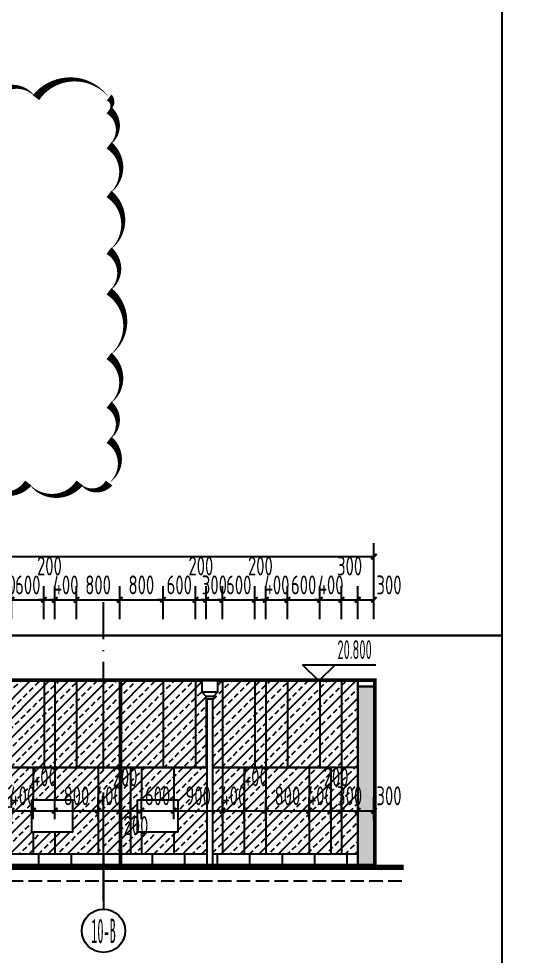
# Model space of a CAD drawing. Extents: x -863035 to 270371, y -8918 to 240488.
# Drawn here: x -238949 to -229550, y 137954 to 155304 of the extents above; entities that cross this region are included whole.
import ezdxf
from ezdxf.enums import TextEntityAlignment as Align

# ---------------------------------------------------------------- set-up
doc = ezdxf.new("R2010")
doc.units = 0
doc.header["$LTSCALE"] = 1000
doc.header["$MEASUREMENT"] = 0
for name, pattern in [('109-34 轴网$0$L1$0$$AUDIT_BAD_LTYPE1', [0]), ('DASH', [0.35, 0.25, -0.1]), ('DOTE', [2.42, 2, -0.2, 0.02, -0.2])]:
    doc.linetypes.add(name, pattern=pattern)
for name, color, linetype in [('01-标注_尺寸', 124, 'Continuous'), ('01-标注_标高', 200, 'Continuous'), ('01-标注_轴线坐标', 132, 'Continuous'), ('02-TEXT_标注', 130, 'Continuous'), ('02-TEXT_轴号', 7, 'Continuous'), ('05-填充_156', 156, 'Continuous'), ('05-填充_18', 18, 'Continuous'), ('A-C_窗', 140, 'Continuous'), ('A_AXIS-轴线', 36, 'Continuous'), ('AXIS_TEXT', 7, 'Continuous'), ('E-墙面分格', 146, 'Continuous'), ('E-立面轮廓', 241, 'Continuous')]:
    doc.layers.add(name, color=color, linetype=linetype)
doc.layers.add('04-不打印_辅助线', color=165, linetype='Continuous', plot=False)
doc.layers.add('DIM_MODI', color=6, linetype='Continuous', plot=False)
doc.styles.add('_TCH_AXIS', font='STXIHEI.TTF')
doc.styles.add('_TCH_DIM', font='ROS1', dxfattribs={"width": 0.75, "bigfont": 'JD'})
doc.styles.add('_TCH_DIM_T3', font='ROS1', dxfattribs={"width": 0.75, "bigfont": 'JD'})
doc.styles.add('COMPLEX', font='COMPLEX')
doc.dimstyles.new('_TCH_ARCH&&100', dxfattribs={"dimtxt": 350, "dimasz": 100, "dimexe": 250, "dimexo": 300, "dimgap": 100, "dimtad": 1, "dimdec": 0, "dimzin": 0, "dimdsep": 46, "dimtxsty": '_TCH_DIM_T3', "dimblk": 'ARCHTICK', "dimcen": 0.09, "dimclrt": 7, "dimazin": 2, "dimtfac": 1, "dimtdec": 0, "dimtix": 1, "dimtmove": 2, "dimatfit": 3, "dimfxl": 0, "dimtolj": 1, "dimtzin": 0, "dimarcsym": 0})

# ---------------------------------------------------------------- blocks, each defined once
blk = doc.blocks.new('_ArchTick')
at = {"color": 0, "linetype": 'ByBlock', "const_width": 0.4}
blk.add_lwpolyline([(-0.5, -0.5), (0.5, 0.5)], dxfattribs=at)
blk = doc.blocks.new('*D376')
at = {"layer": '01-标注_尺寸', "color": 0, "lineweight": -2, "transparency": 16777216}
for p, q in [((-239083, 140493), (-239083, 140898)), ((-238683, 140493), (-238683, 140898)), ((-239083, 140648), (-239183, 140648)), ((-239083, 140648), (-238683, 140648)), ((-238683, 140648), (-238583, 140648))]:
    blk.add_line(p, q, dxfattribs=at)
at = {"layer": 'Defpoints', "color": 0, "transparency": 16777216}
for p in [(-238683, 140648), (-239083, 140193), (-238683, 140193)]:
    blk.add_point(p, dxfattribs=at)
at = {"layer": '01-标注_尺寸', "color": 0, "lineweight": -2, "transparency": 16777216, "xscale": 100, "yscale": 100, "zscale": 100}
blk.add_blockref('_ArchTick', (-239083, 140648), dxfattribs=at)
at = {"layer": '01-标注_尺寸', "color": 0, "lineweight": -2, "transparency": 16777216, "xscale": 100, "yscale": 100, "zscale": 100, "rotation": 180}
blk.add_blockref('_ArchTick', (-238683, 140648), dxfattribs=at)
at = {"layer": '01-标注_尺寸', "color": 7, "transparency": 16777216, "insert": (-238883, 140923), "char_height": 350, "attachment_point": 5, "style": '_TCH_DIM_T3'}
blk.add_mtext('\\A1;400', dxfattribs=at)
blk = doc.blocks.new('*D377')
at = {"layer": '01-标注_尺寸', "color": 0, "lineweight": -2, "transparency": 16777216}
for p, q in [((-238683, 140493), (-238683, 140898)), ((-238283, 140493), (-238283, 140898)), ((-238683, 140648), (-238283, 140648))]:
    blk.add_line(p, q, dxfattribs=at)
at = {"layer": 'Defpoints', "color": 0, "transparency": 16777216}
for p in [(-238283, 140648), (-238683, 140193), (-238283, 140193)]:
    blk.add_point(p, dxfattribs=at)
at = {"layer": '01-标注_尺寸', "color": 0, "lineweight": -2, "transparency": 16777216, "xscale": 100, "yscale": 100, "zscale": 100, "rotation": 180}
blk.add_blockref('_ArchTick', (-238683, 140648), dxfattribs=at)
at = {"layer": '01-标注_尺寸', "color": 0, "lineweight": -2, "transparency": 16777216, "xscale": 100, "yscale": 100, "zscale": 100}
blk.add_blockref('_ArchTick', (-238283, 140648), dxfattribs=at)
at = {"layer": '01-标注_尺寸', "color": 7, "transparency": 16777216, "insert": (-238483, 141273), "char_height": 350, "attachment_point": 5, "style": '_TCH_DIM_T3'}
blk.add_mtext('\\A1;400', dxfattribs=at)
blk = doc.blocks.new('*D378')
at = {"layer": '01-标注_尺寸', "color": 0, "lineweight": -2, "transparency": 16777216}
for p, q in [((-238283, 140493), (-238283, 140898)), ((-237483, 140493), (-237483, 140898)), ((-238283, 140648), (-237483, 140648))]:
    blk.add_line(p, q, dxfattribs=at)
at = {"layer": 'Defpoints', "color": 0, "transparency": 16777216}
for p in [(-237483, 140648), (-238283, 140193), (-237483, 140193)]:
    blk.add_point(p, dxfattribs=at)
at = {"layer": '01-标注_尺寸', "color": 0, "lineweight": -2, "transparency": 16777216, "xscale": 100, "yscale": 100, "zscale": 100, "rotation": 180}
blk.add_blockref('_ArchTick', (-238283, 140648), dxfattribs=at)
at = {"layer": '01-标注_尺寸', "color": 0, "lineweight": -2, "transparency": 16777216, "xscale": 100, "yscale": 100, "zscale": 100}
blk.add_blockref('_ArchTick', (-237483, 140648), dxfattribs=at)
at = {"layer": '01-标注_尺寸', "color": 7, "transparency": 16777216, "insert": (-237883, 140923), "char_height": 350, "attachment_point": 5, "style": '_TCH_DIM_T3'}
blk.add_mtext('\\A1;800', dxfattribs=at)
blk = doc.blocks.new('*D379')
at = {"layer": '01-标注_尺寸', "color": 0, "lineweight": -2, "transparency": 16777216}
for p, q in [((-237483, 140493), (-237483, 140898)), ((-237083, 140493), (-237083, 140898)), ((-237483, 140648), (-237583, 140648)), ((-237483, 140648), (-237083, 140648)), ((-237083, 140648), (-236983, 140648))]:
    blk.add_line(p, q, dxfattribs=at)
at = {"layer": 'Defpoints', "color": 0, "transparency": 16777216}
for p in [(-237083, 140648), (-237483, 140193), (-237083, 140193)]:
    blk.add_point(p, dxfattribs=at)
at = {"layer": '01-标注_尺寸', "color": 0, "lineweight": -2, "transparency": 16777216, "xscale": 100, "yscale": 100, "zscale": 100}
blk.add_blockref('_ArchTick', (-237483, 140648), dxfattribs=at)
at = {"layer": '01-标注_尺寸', "color": 0, "lineweight": -2, "transparency": 16777216, "xscale": 100, "yscale": 100, "zscale": 100, "rotation": 180}
blk.add_blockref('_ArchTick', (-237083, 140648), dxfattribs=at)
at = {"layer": '01-标注_尺寸', "color": 7, "transparency": 16777216, "insert": (-237283, 140923), "char_height": 350, "attachment_point": 5, "style": '_TCH_DIM_T3'}
blk.add_mtext('\\A1;400', dxfattribs=at)
blk = doc.blocks.new('*D380')
at = {"layer": '01-标注_尺寸', "color": 0, "lineweight": -2, "transparency": 16777216}
for p, q in [((-237083, 140493), (-237083, 140898)), ((-236883, 140493), (-236883, 140898)), ((-237083, 140648), (-237183, 140648)), ((-237083, 140648), (-236883, 140648)), ((-236883, 140648), (-236783, 140648))]:
    blk.add_line(p, q, dxfattribs=at)
at = {"layer": 'Defpoints', "color": 0, "transparency": 16777216}
for p in [(-236883, 140648), (-237083, 140193), (-236883, 140193)]:
    blk.add_point(p, dxfattribs=at)
at = {"layer": '01-标注_尺寸', "color": 0, "lineweight": -2, "transparency": 16777216, "xscale": 100, "yscale": 100, "zscale": 100}
blk.add_blockref('_ArchTick', (-237083, 140648), dxfattribs=at)
at = {"layer": '01-标注_尺寸', "color": 0, "lineweight": -2, "transparency": 16777216, "xscale": 100, "yscale": 100, "zscale": 100, "rotation": 180}
blk.add_blockref('_ArchTick', (-236883, 140648), dxfattribs=at)
at = {"layer": '01-标注_尺寸', "color": 7, "transparency": 16777216, "insert": (-236983, 141273), "char_height": 350, "attachment_point": 5, "style": '_TCH_DIM_T3'}
blk.add_mtext('\\A1;200', dxfattribs=at)
blk = doc.blocks.new('*D381')
at = {"layer": '01-标注_尺寸', "color": 0, "lineweight": -2, "transparency": 16777216}
for p, q in [((-236883, 140493), (-236883, 140898)), ((-236683, 140493), (-236683, 140898)), ((-236883, 140648), (-236983, 140648)), ((-236883, 140648), (-236683, 140648)), ((-236683, 140648), (-236583, 140648))]:
    blk.add_line(p, q, dxfattribs=at)
at = {"layer": 'Defpoints', "color": 0, "transparency": 16777216}
for p in [(-236683, 140648), (-236883, 140193), (-236683, 140193)]:
    blk.add_point(p, dxfattribs=at)
at = {"layer": '01-标注_尺寸', "color": 0, "lineweight": -2, "transparency": 16777216, "xscale": 100, "yscale": 100, "zscale": 100}
blk.add_blockref('_ArchTick', (-236883, 140648), dxfattribs=at)
at = {"layer": '01-标注_尺寸', "color": 0, "lineweight": -2, "transparency": 16777216, "xscale": 100, "yscale": 100, "zscale": 100, "rotation": 180}
blk.add_blockref('_ArchTick', (-236683, 140648), dxfattribs=at)
at = {"layer": '01-标注_尺寸', "color": 7, "transparency": 16777216, "insert": (-236783, 140373), "char_height": 350, "attachment_point": 5, "style": '_TCH_DIM_T3'}
blk.add_mtext('\\A1;200', dxfattribs=at)
blk = doc.blocks.new('*D382')
at = {"layer": '01-标注_尺寸', "color": 0, "lineweight": -2, "transparency": 16777216}
for p, q in [((-236683, 140493), (-236683, 140898)), ((-236083, 140493), (-236083, 140898)), ((-236683, 140648), (-236783, 140648)), ((-236683, 140648), (-236083, 140648)), ((-236083, 140648), (-235983, 140648))]:
    blk.add_line(p, q, dxfattribs=at)
at = {"layer": 'Defpoints', "color": 0, "transparency": 16777216}
for p in [(-236083, 140648), (-236683, 140193), (-236083, 140193)]:
    blk.add_point(p, dxfattribs=at)
at = {"layer": '01-标注_尺寸', "color": 0, "lineweight": -2, "transparency": 16777216, "xscale": 100, "yscale": 100, "zscale": 100}
blk.add_blockref('_ArchTick', (-236683, 140648), dxfattribs=at)
at = {"layer": '01-标注_尺寸', "color": 0, "lineweight": -2, "transparency": 16777216, "xscale": 100, "yscale": 100, "zscale": 100, "rotation": 180}
blk.add_blockref('_ArchTick', (-236083, 140648), dxfattribs=at)
at = {"layer": '01-标注_尺寸', "color": 7, "transparency": 16777216, "insert": (-236383, 140923), "char_height": 350, "attachment_point": 5, "style": '_TCH_DIM_T3'}
blk.add_mtext('\\A1;600', dxfattribs=at)
blk = doc.blocks.new('*D383')
at = {"layer": '01-标注_尺寸', "color": 0, "lineweight": -2, "transparency": 16777216}
for p, q in [((-236083, 140493), (-236083, 140898)), ((-235183, 140493), (-235183, 140898)), ((-236083, 140648), (-235183, 140648))]:
    blk.add_line(p, q, dxfattribs=at)
at = {"layer": 'Defpoints', "color": 0, "transparency": 16777216}
for p in [(-235183, 140648), (-236083, 140193), (-235183, 140193)]:
    blk.add_point(p, dxfattribs=at)
at = {"layer": '01-标注_尺寸', "color": 0, "lineweight": -2, "transparency": 16777216, "xscale": 100, "yscale": 100, "zscale": 100, "rotation": 180}
blk.add_blockref('_ArchTick', (-236083, 140648), dxfattribs=at)
at = {"layer": '01-标注_尺寸', "color": 0, "lineweight": -2, "transparency": 16777216, "xscale": 100, "yscale": 100, "zscale": 100}
blk.add_blockref('_ArchTick', (-235183, 140648), dxfattribs=at)
at = {"layer": '01-标注_尺寸', "color": 7, "transparency": 16777216, "insert": (-235633, 140923), "char_height": 350, "attachment_point": 5, "style": '_TCH_DIM_T3'}
blk.add_mtext('\\A1;900', dxfattribs=at)
blk = doc.blocks.new('*D384')
at = {"layer": '01-标注_尺寸', "color": 0, "lineweight": -2, "transparency": 16777216}
for p, q in [((-235183, 140493), (-235183, 140898)), ((-234783, 140493), (-234783, 140898)), ((-235183, 140648), (-235283, 140648)), ((-235183, 140648), (-234783, 140648)), ((-234783, 140648), (-234683, 140648))]:
    blk.add_line(p, q, dxfattribs=at)
at = {"layer": 'Defpoints', "color": 0, "transparency": 16777216}
for p in [(-234783, 140648), (-235183, 140193), (-234783, 140193)]:
    blk.add_point(p, dxfattribs=at)
at = {"layer": '01-标注_尺寸', "color": 0, "lineweight": -2, "transparency": 16777216, "xscale": 100, "yscale": 100, "zscale": 100}
blk.add_blockref('_ArchTick', (-235183, 140648), dxfattribs=at)
at = {"layer": '01-标注_尺寸', "color": 0, "lineweight": -2, "transparency": 16777216, "xscale": 100, "yscale": 100, "zscale": 100, "rotation": 180}
blk.add_blockref('_ArchTick', (-234783, 140648), dxfattribs=at)
at = {"layer": '01-标注_尺寸', "color": 7, "transparency": 16777216, "insert": (-234983, 140923), "char_height": 350, "attachment_point": 5, "style": '_TCH_DIM_T3'}
blk.add_mtext('\\A1;400', dxfattribs=at)
blk = doc.blocks.new('*D385')
at = {"layer": '01-标注_尺寸', "color": 0, "lineweight": -2, "transparency": 16777216}
for p, q in [((-234783, 140493), (-234783, 140898)), ((-234383, 140493), (-234383, 140898)), ((-234783, 140648), (-234383, 140648))]:
    blk.add_line(p, q, dxfattribs=at)
at = {"layer": 'Defpoints', "color": 0, "transparency": 16777216}
for p in [(-234383, 140648), (-234783, 140193), (-234383, 140193)]:
    blk.add_point(p, dxfattribs=at)
at = {"layer": '01-标注_尺寸', "color": 0, "lineweight": -2, "transparency": 16777216, "xscale": 100, "yscale": 100, "zscale": 100, "rotation": 180}
blk.add_blockref('_ArchTick', (-234783, 140648), dxfattribs=at)
at = {"layer": '01-标注_尺寸', "color": 0, "lineweight": -2, "transparency": 16777216, "xscale": 100, "yscale": 100, "zscale": 100}
blk.add_blockref('_ArchTick', (-234383, 140648), dxfattribs=at)
at = {"layer": '01-标注_尺寸', "color": 7, "transparency": 16777216, "insert": (-234583, 141273), "char_height": 350, "attachment_point": 5, "style": '_TCH_DIM_T3'}
blk.add_mtext('\\A1;400', dxfattribs=at)
blk = doc.blocks.new('*D386')
at = {"layer": '01-标注_尺寸', "color": 0, "lineweight": -2, "transparency": 16777216}
for p, q in [((-234383, 140493), (-234383, 140898)), ((-233583, 140493), (-233583, 140898)), ((-234383, 140648), (-233583, 140648))]:
    blk.add_line(p, q, dxfattribs=at)
at = {"layer": 'Defpoints', "color": 0, "transparency": 16777216}
for p in [(-233583, 140648), (-234383, 140193), (-233583, 140193)]:
    blk.add_point(p, dxfattribs=at)
at = {"layer": '01-标注_尺寸', "color": 0, "lineweight": -2, "transparency": 16777216, "xscale": 100, "yscale": 100, "zscale": 100, "rotation": 180}
blk.add_blockref('_ArchTick', (-234383, 140648), dxfattribs=at)
at = {"layer": '01-标注_尺寸', "color": 0, "lineweight": -2, "transparency": 16777216, "xscale": 100, "yscale": 100, "zscale": 100}
blk.add_blockref('_ArchTick', (-233583, 140648), dxfattribs=at)
at = {"layer": '01-标注_尺寸', "color": 7, "transparency": 16777216, "insert": (-233983, 140923), "char_height": 350, "attachment_point": 5, "style": '_TCH_DIM_T3'}
blk.add_mtext('\\A1;800', dxfattribs=at)
blk = doc.blocks.new('*D387')
at = {"layer": '01-标注_尺寸', "color": 0, "lineweight": -2, "transparency": 16777216}
for p, q in [((-233583, 140493), (-233583, 140898)), ((-233183, 140493), (-233183, 140898)), ((-233583, 140648), (-233683, 140648)), ((-233583, 140648), (-233183, 140648)), ((-233183, 140648), (-233083, 140648))]:
    blk.add_line(p, q, dxfattribs=at)
at = {"layer": 'Defpoints', "color": 0, "transparency": 16777216}
for p in [(-233183, 140648), (-233583, 140193), (-233183, 140193)]:
    blk.add_point(p, dxfattribs=at)
at = {"layer": '01-标注_尺寸', "color": 0, "lineweight": -2, "transparency": 16777216, "xscale": 100, "yscale": 100, "zscale": 100}
blk.add_blockref('_ArchTick', (-233583, 140648), dxfattribs=at)
at = {"layer": '01-标注_尺寸', "color": 0, "lineweight": -2, "transparency": 16777216, "xscale": 100, "yscale": 100, "zscale": 100, "rotation": 180}
blk.add_blockref('_ArchTick', (-233183, 140648), dxfattribs=at)
at = {"layer": '01-标注_尺寸', "color": 7, "transparency": 16777216, "insert": (-233383, 140923), "char_height": 350, "attachment_point": 5, "style": '_TCH_DIM_T3'}
blk.add_mtext('\\A1;400', dxfattribs=at)
blk = doc.blocks.new('*D388')
at = {"layer": '01-标注_尺寸', "color": 0, "lineweight": -2, "transparency": 16777216}
for p, q in [((-233183, 140493), (-233183, 140898)), ((-232983, 140493), (-232983, 140898)), ((-233183, 140648), (-232983, 140648))]:
    blk.add_line(p, q, dxfattribs=at)
at = {"layer": 'Defpoints', "color": 0, "transparency": 16777216}
for p in [(-232983, 140648), (-233183, 140193), (-232983, 140193)]:
    blk.add_point(p, dxfattribs=at)
at = {"layer": '01-标注_尺寸', "color": 0, "lineweight": -2, "transparency": 16777216, "xscale": 100, "yscale": 100, "zscale": 100, "rotation": 180}
blk.add_blockref('_ArchTick', (-233183, 140648), dxfattribs=at)
at = {"layer": '01-标注_尺寸', "color": 0, "lineweight": -2, "transparency": 16777216, "xscale": 100, "yscale": 100, "zscale": 100}
blk.add_blockref('_ArchTick', (-232983, 140648), dxfattribs=at)
at = {"layer": '01-标注_尺寸', "color": 7, "transparency": 16777216, "insert": (-233083, 141273), "char_height": 350, "attachment_point": 5, "style": '_TCH_DIM_T3'}
blk.add_mtext('\\A1;200', dxfattribs=at)
blk = doc.blocks.new('*D389')
at = {"layer": '01-标注_尺寸', "color": 0, "lineweight": -2, "transparency": 16777216}
for p, q in [((-232983, 140493), (-232983, 140898)), ((-232683, 140493), (-232683, 140898)), ((-232983, 140648), (-233083, 140648)), ((-232983, 140648), (-232683, 140648)), ((-232683, 140648), (-232583, 140648))]:
    blk.add_line(p, q, dxfattribs=at)
at = {"layer": 'Defpoints', "color": 0, "transparency": 16777216}
for p in [(-232683, 140648), (-232983, 140193), (-232683, 140193)]:
    blk.add_point(p, dxfattribs=at)
at = {"layer": '01-标注_尺寸', "color": 0, "lineweight": -2, "transparency": 16777216, "xscale": 100, "yscale": 100, "zscale": 100}
blk.add_blockref('_ArchTick', (-232983, 140648), dxfattribs=at)
at = {"layer": '01-标注_尺寸', "color": 0, "lineweight": -2, "transparency": 16777216, "xscale": 100, "yscale": 100, "zscale": 100, "rotation": 180}
blk.add_blockref('_ArchTick', (-232683, 140648), dxfattribs=at)
at = {"layer": '01-标注_尺寸', "color": 7, "transparency": 16777216, "insert": (-232833, 140923), "char_height": 350, "attachment_point": 5, "style": '_TCH_DIM_T3'}
blk.add_mtext('\\A1;300', dxfattribs=at)
blk = doc.blocks.new('*D390')
at = {"layer": '01-标注_尺寸', "color": 0, "lineweight": -2, "transparency": 16777216}
for p, q in [((-232683, 140493), (-232683, 140898)), ((-232383, 140493), (-232383, 140898)), ((-232683, 140648), (-232383, 140648))]:
    blk.add_line(p, q, dxfattribs=at)
at = {"layer": 'Defpoints', "color": 0, "transparency": 16777216}
for p in [(-232383, 140648), (-232683, 140193), (-232383, 140193)]:
    blk.add_point(p, dxfattribs=at)
at = {"layer": '01-标注_尺寸', "color": 0, "lineweight": -2, "transparency": 16777216, "xscale": 100, "yscale": 100, "zscale": 100, "rotation": 180}
blk.add_blockref('_ArchTick', (-232683, 140648), dxfattribs=at)
at = {"layer": '01-标注_尺寸', "color": 0, "lineweight": -2, "transparency": 16777216, "xscale": 100, "yscale": 100, "zscale": 100}
blk.add_blockref('_ArchTick', (-232383, 140648), dxfattribs=at)
at = {"layer": '01-标注_尺寸', "color": 7, "transparency": 16777216, "insert": (-232105, 140923), "char_height": 350, "attachment_point": 5, "style": '_TCH_DIM_T3'}
blk.add_mtext('\\A1;300', dxfattribs=at)
blk = doc.blocks.new('*D492')
at = {"layer": '01-标注_尺寸', "color": 0, "lineweight": -2, "transparency": 16777216}
for p, q in [((-239383, 144190), (-239383, 144801)), ((-239083, 144190), (-239083, 144801)), ((-239383, 144551), (-239483, 144551)), ((-239383, 144551), (-239083, 144551)), ((-239083, 144551), (-238983, 144551))]:
    blk.add_line(p, q, dxfattribs=at)
at = {"layer": 'Defpoints', "color": 0, "transparency": 16777216}
for p in [(-239083, 144551), (-239383, 143890), (-239083, 143890)]:
    blk.add_point(p, dxfattribs=at)
at = {"layer": '01-标注_尺寸', "color": 0, "lineweight": -2, "transparency": 16777216, "xscale": 100, "yscale": 100, "zscale": 100}
blk.add_blockref('_ArchTick', (-239383, 144551), dxfattribs=at)
at = {"layer": '01-标注_尺寸', "color": 0, "lineweight": -2, "transparency": 16777216, "xscale": 100, "yscale": 100, "zscale": 100, "rotation": 180}
blk.add_blockref('_ArchTick', (-239083, 144551), dxfattribs=at)
at = {"layer": '01-标注_尺寸', "color": 7, "transparency": 16777216, "insert": (-239233, 144826), "char_height": 350, "attachment_point": 5, "style": '_TCH_DIM_T3'}
blk.add_mtext('\\A1;300', dxfattribs=at)
blk = doc.blocks.new('*D493')
at = {"layer": '01-标注_尺寸', "color": 0, "lineweight": -2, "transparency": 16777216}
for p, q in [((-239083, 144190), (-239083, 144801)), ((-238483, 144190), (-238483, 144801)), ((-239083, 144551), (-239183, 144551)), ((-239083, 144551), (-238483, 144551)), ((-238483, 144551), (-238383, 144551))]:
    blk.add_line(p, q, dxfattribs=at)
at = {"layer": 'Defpoints', "color": 0, "transparency": 16777216}
for p in [(-238483, 144551), (-239083, 143890), (-238483, 143890)]:
    blk.add_point(p, dxfattribs=at)
at = {"layer": '01-标注_尺寸', "color": 0, "lineweight": -2, "transparency": 16777216, "xscale": 100, "yscale": 100, "zscale": 100}
blk.add_blockref('_ArchTick', (-239083, 144551), dxfattribs=at)
at = {"layer": '01-标注_尺寸', "color": 0, "lineweight": -2, "transparency": 16777216, "xscale": 100, "yscale": 100, "zscale": 100, "rotation": 180}
blk.add_blockref('_ArchTick', (-238483, 144551), dxfattribs=at)
at = {"layer": '01-标注_尺寸', "color": 7, "transparency": 16777216, "insert": (-238783, 144826), "char_height": 350, "attachment_point": 5, "style": '_TCH_DIM_T3'}
blk.add_mtext('\\A1;600', dxfattribs=at)
blk = doc.blocks.new('*D494')
at = {"layer": '01-标注_尺寸', "color": 0, "lineweight": -2, "transparency": 16777216}
for p, q in [((-238483, 144190), (-238483, 144801)), ((-238283, 144190), (-238283, 144801)), ((-238483, 144551), (-238583, 144551)), ((-238483, 144551), (-238283, 144551)), ((-238283, 144551), (-238183, 144551))]:
    blk.add_line(p, q, dxfattribs=at)
at = {"layer": 'Defpoints', "color": 0, "transparency": 16777216}
for p in [(-238283, 144551), (-238483, 143890), (-238283, 143890)]:
    blk.add_point(p, dxfattribs=at)
at = {"layer": '01-标注_尺寸', "color": 0, "lineweight": -2, "transparency": 16777216, "xscale": 100, "yscale": 100, "zscale": 100}
blk.add_blockref('_ArchTick', (-238483, 144551), dxfattribs=at)
at = {"layer": '01-标注_尺寸', "color": 0, "lineweight": -2, "transparency": 16777216, "xscale": 100, "yscale": 100, "zscale": 100, "rotation": 180}
blk.add_blockref('_ArchTick', (-238283, 144551), dxfattribs=at)
at = {"layer": '01-标注_尺寸', "color": 7, "transparency": 16777216, "insert": (-238383, 145176), "char_height": 350, "attachment_point": 5, "style": '_TCH_DIM_T3'}
blk.add_mtext('\\A1;200', dxfattribs=at)
blk = doc.blocks.new('*D495')
at = {"layer": '01-标注_尺寸', "color": 0, "lineweight": -2, "transparency": 16777216}
for p, q in [((-238283, 144190), (-238283, 144801)), ((-237883, 144190), (-237883, 144801)), ((-238283, 144551), (-238383, 144551)), ((-238283, 144551), (-237883, 144551)), ((-237883, 144551), (-237783, 144551))]:
    blk.add_line(p, q, dxfattribs=at)
at = {"layer": 'Defpoints', "color": 0, "transparency": 16777216}
for p in [(-237883, 144551), (-238283, 143890), (-237883, 143890)]:
    blk.add_point(p, dxfattribs=at)
at = {"layer": '01-标注_尺寸', "color": 0, "lineweight": -2, "transparency": 16777216, "xscale": 100, "yscale": 100, "zscale": 100}
blk.add_blockref('_ArchTick', (-238283, 144551), dxfattribs=at)
at = {"layer": '01-标注_尺寸', "color": 0, "lineweight": -2, "transparency": 16777216, "xscale": 100, "yscale": 100, "zscale": 100, "rotation": 180}
blk.add_blockref('_ArchTick', (-237883, 144551), dxfattribs=at)
at = {"layer": '01-标注_尺寸', "color": 7, "transparency": 16777216, "insert": (-238083, 144826), "char_height": 350, "attachment_point": 5, "style": '_TCH_DIM_T3'}
blk.add_mtext('\\A1;400', dxfattribs=at)
blk = doc.blocks.new('*D496')
at = {"layer": '01-标注_尺寸', "color": 0, "lineweight": -2, "transparency": 16777216}
for p, q in [((-237883, 144190), (-237883, 144801)), ((-237083, 144190), (-237083, 144801)), ((-237883, 144551), (-237083, 144551))]:
    blk.add_line(p, q, dxfattribs=at)
at = {"layer": 'Defpoints', "color": 0, "transparency": 16777216}
for p in [(-237083, 144551), (-237883, 143890), (-237083, 143890)]:
    blk.add_point(p, dxfattribs=at)
at = {"layer": '01-标注_尺寸', "color": 0, "lineweight": -2, "transparency": 16777216, "xscale": 100, "yscale": 100, "zscale": 100, "rotation": 180}
blk.add_blockref('_ArchTick', (-237883, 144551), dxfattribs=at)
at = {"layer": '01-标注_尺寸', "color": 0, "lineweight": -2, "transparency": 16777216, "xscale": 100, "yscale": 100, "zscale": 100}
blk.add_blockref('_ArchTick', (-237083, 144551), dxfattribs=at)
at = {"layer": '01-标注_尺寸', "color": 7, "transparency": 16777216, "insert": (-237483, 144826), "char_height": 350, "attachment_point": 5, "style": '_TCH_DIM_T3'}
blk.add_mtext('\\A1;800', dxfattribs=at)
blk = doc.blocks.new('*D497')
at = {"layer": '01-标注_尺寸', "color": 0, "lineweight": -2, "transparency": 16777216}
for p, q in [((-237083, 144190), (-237083, 144801)), ((-236283, 144190), (-236283, 144801)), ((-237083, 144551), (-236283, 144551))]:
    blk.add_line(p, q, dxfattribs=at)
at = {"layer": 'Defpoints', "color": 0, "transparency": 16777216}
for p in [(-236283, 144551), (-237083, 143890), (-236283, 143890)]:
    blk.add_point(p, dxfattribs=at)
at = {"layer": '01-标注_尺寸', "color": 0, "lineweight": -2, "transparency": 16777216, "xscale": 100, "yscale": 100, "zscale": 100, "rotation": 180}
blk.add_blockref('_ArchTick', (-237083, 144551), dxfattribs=at)
at = {"layer": '01-标注_尺寸', "color": 0, "lineweight": -2, "transparency": 16777216, "xscale": 100, "yscale": 100, "zscale": 100}
blk.add_blockref('_ArchTick', (-236283, 144551), dxfattribs=at)
at = {"layer": '01-标注_尺寸', "color": 7, "transparency": 16777216, "insert": (-236683, 144826), "char_height": 350, "attachment_point": 5, "style": '_TCH_DIM_T3'}
blk.add_mtext('\\A1;800', dxfattribs=at)
blk = doc.blocks.new('*D498')
at = {"layer": '01-标注_尺寸', "color": 0, "lineweight": -2, "transparency": 16777216}
for p, q in [((-236283, 144190), (-236283, 144801)), ((-235683, 144190), (-235683, 144801)), ((-236283, 144551), (-236383, 144551)), ((-236283, 144551), (-235683, 144551)), ((-235683, 144551), (-235583, 144551))]:
    blk.add_line(p, q, dxfattribs=at)
at = {"layer": 'Defpoints', "color": 0, "transparency": 16777216}
for p in [(-235683, 144551), (-236283, 143890), (-235683, 143890)]:
    blk.add_point(p, dxfattribs=at)
at = {"layer": '01-标注_尺寸', "color": 0, "lineweight": -2, "transparency": 16777216, "xscale": 100, "yscale": 100, "zscale": 100}
blk.add_blockref('_ArchTick', (-236283, 144551), dxfattribs=at)
at = {"layer": '01-标注_尺寸', "color": 0, "lineweight": -2, "transparency": 16777216, "xscale": 100, "yscale": 100, "zscale": 100, "rotation": 180}
blk.add_blockref('_ArchTick', (-235683, 144551), dxfattribs=at)
at = {"layer": '01-标注_尺寸', "color": 7, "transparency": 16777216, "insert": (-235983, 144826), "char_height": 350, "attachment_point": 5, "style": '_TCH_DIM_T3'}
blk.add_mtext('\\A1;600', dxfattribs=at)
blk = doc.blocks.new('*D499')
at = {"layer": '01-标注_尺寸', "color": 0, "lineweight": -2, "transparency": 16777216}
for p, q in [((-235683, 144190), (-235683, 144801)), ((-235483, 144190), (-235483, 144801)), ((-235683, 144551), (-235483, 144551))]:
    blk.add_line(p, q, dxfattribs=at)
at = {"layer": 'Defpoints', "color": 0, "transparency": 16777216}
for p in [(-235483, 144551), (-235683, 143890), (-235483, 143890)]:
    blk.add_point(p, dxfattribs=at)
at = {"layer": '01-标注_尺寸', "color": 0, "lineweight": -2, "transparency": 16777216, "xscale": 100, "yscale": 100, "zscale": 100, "rotation": 180}
blk.add_blockref('_ArchTick', (-235683, 144551), dxfattribs=at)
at = {"layer": '01-标注_尺寸', "color": 0, "lineweight": -2, "transparency": 16777216, "xscale": 100, "yscale": 100, "zscale": 100}
blk.add_blockref('_ArchTick', (-235483, 144551), dxfattribs=at)
at = {"layer": '01-标注_尺寸', "color": 7, "transparency": 16777216, "insert": (-235583, 145176), "char_height": 350, "attachment_point": 5, "style": '_TCH_DIM_T3'}
blk.add_mtext('\\A1;200', dxfattribs=at)
blk = doc.blocks.new('*D500')
at = {"layer": '01-标注_尺寸', "color": 0, "lineweight": -2, "transparency": 16777216}
for p, q in [((-235483, 144190), (-235483, 144801)), ((-235183, 144190), (-235183, 144801)), ((-235483, 144551), (-235583, 144551)), ((-235483, 144551), (-235183, 144551)), ((-235183, 144551), (-235083, 144551))]:
    blk.add_line(p, q, dxfattribs=at)
at = {"layer": 'Defpoints', "color": 0, "transparency": 16777216}
for p in [(-235183, 144551), (-235483, 143890), (-235183, 143890)]:
    blk.add_point(p, dxfattribs=at)
at = {"layer": '01-标注_尺寸', "color": 0, "lineweight": -2, "transparency": 16777216, "xscale": 100, "yscale": 100, "zscale": 100}
blk.add_blockref('_ArchTick', (-235483, 144551), dxfattribs=at)
at = {"layer": '01-标注_尺寸', "color": 0, "lineweight": -2, "transparency": 16777216, "xscale": 100, "yscale": 100, "zscale": 100, "rotation": 180}
blk.add_blockref('_ArchTick', (-235183, 144551), dxfattribs=at)
at = {"layer": '01-标注_尺寸', "color": 7, "transparency": 16777216, "insert": (-235333, 144826), "char_height": 350, "attachment_point": 5, "style": '_TCH_DIM_T3'}
blk.add_mtext('\\A1;300', dxfattribs=at)
blk = doc.blocks.new('*D501')
at = {"layer": '01-标注_尺寸', "color": 0, "lineweight": -2, "transparency": 16777216}
for p, q in [((-235183, 144190), (-235183, 144801)), ((-234583, 144190), (-234583, 144801)), ((-235183, 144551), (-235283, 144551)), ((-235183, 144551), (-234583, 144551)), ((-234583, 144551), (-234483, 144551))]:
    blk.add_line(p, q, dxfattribs=at)
at = {"layer": 'Defpoints', "color": 0, "transparency": 16777216}
for p in [(-234583, 144551), (-235183, 143890), (-234583, 143890)]:
    blk.add_point(p, dxfattribs=at)
at = {"layer": '01-标注_尺寸', "color": 0, "lineweight": -2, "transparency": 16777216, "xscale": 100, "yscale": 100, "zscale": 100}
blk.add_blockref('_ArchTick', (-235183, 144551), dxfattribs=at)
at = {"layer": '01-标注_尺寸', "color": 0, "lineweight": -2, "transparency": 16777216, "xscale": 100, "yscale": 100, "zscale": 100, "rotation": 180}
blk.add_blockref('_ArchTick', (-234583, 144551), dxfattribs=at)
at = {"layer": '01-标注_尺寸', "color": 7, "transparency": 16777216, "insert": (-234883, 144826), "char_height": 350, "attachment_point": 5, "style": '_TCH_DIM_T3'}
blk.add_mtext('\\A1;600', dxfattribs=at)
blk = doc.blocks.new('*D502')
at = {"layer": '01-标注_尺寸', "color": 0, "lineweight": -2, "transparency": 16777216}
for p, q in [((-234583, 144190), (-234583, 144801)), ((-234383, 144190), (-234383, 144801)), ((-234583, 144551), (-234383, 144551))]:
    blk.add_line(p, q, dxfattribs=at)
at = {"layer": 'Defpoints', "color": 0, "transparency": 16777216}
for p in [(-234383, 144551), (-234583, 143890), (-234383, 143890)]:
    blk.add_point(p, dxfattribs=at)
at = {"layer": '01-标注_尺寸', "color": 0, "lineweight": -2, "transparency": 16777216, "xscale": 100, "yscale": 100, "zscale": 100, "rotation": 180}
blk.add_blockref('_ArchTick', (-234583, 144551), dxfattribs=at)
at = {"layer": '01-标注_尺寸', "color": 0, "lineweight": -2, "transparency": 16777216, "xscale": 100, "yscale": 100, "zscale": 100}
blk.add_blockref('_ArchTick', (-234383, 144551), dxfattribs=at)
at = {"layer": '01-标注_尺寸', "color": 7, "transparency": 16777216, "insert": (-234483, 145176), "char_height": 350, "attachment_point": 5, "style": '_TCH_DIM_T3'}
blk.add_mtext('\\A1;200', dxfattribs=at)
blk = doc.blocks.new('*D503')
at = {"layer": '01-标注_尺寸', "color": 0, "lineweight": -2, "transparency": 16777216}
for p, q in [((-234383, 144190), (-234383, 144801)), ((-233983, 144190), (-233983, 144801)), ((-234383, 144551), (-234483, 144551)), ((-234383, 144551), (-233983, 144551)), ((-233983, 144551), (-233883, 144551))]:
    blk.add_line(p, q, dxfattribs=at)
at = {"layer": 'Defpoints', "color": 0, "transparency": 16777216}
for p in [(-233983, 144551), (-234383, 143890), (-233983, 143890)]:
    blk.add_point(p, dxfattribs=at)
at = {"layer": '01-标注_尺寸', "color": 0, "lineweight": -2, "transparency": 16777216, "xscale": 100, "yscale": 100, "zscale": 100}
blk.add_blockref('_ArchTick', (-234383, 144551), dxfattribs=at)
at = {"layer": '01-标注_尺寸', "color": 0, "lineweight": -2, "transparency": 16777216, "xscale": 100, "yscale": 100, "zscale": 100, "rotation": 180}
blk.add_blockref('_ArchTick', (-233983, 144551), dxfattribs=at)
at = {"layer": '01-标注_尺寸', "color": 7, "transparency": 16777216, "insert": (-234183, 144826), "char_height": 350, "attachment_point": 5, "style": '_TCH_DIM_T3'}
blk.add_mtext('\\A1;400', dxfattribs=at)
blk = doc.blocks.new('*D504')
at = {"layer": '01-标注_尺寸', "color": 0, "lineweight": -2, "transparency": 16777216}
for p, q in [((-233983, 144190), (-233983, 144801)), ((-233383, 144190), (-233383, 144801)), ((-233983, 144551), (-234083, 144551)), ((-233983, 144551), (-233383, 144551)), ((-233383, 144551), (-233283, 144551))]:
    blk.add_line(p, q, dxfattribs=at)
at = {"layer": 'Defpoints', "color": 0, "transparency": 16777216}
for p in [(-233383, 144551), (-233983, 143890), (-233383, 143890)]:
    blk.add_point(p, dxfattribs=at)
at = {"layer": '01-标注_尺寸', "color": 0, "lineweight": -2, "transparency": 16777216, "xscale": 100, "yscale": 100, "zscale": 100}
blk.add_blockref('_ArchTick', (-233983, 144551), dxfattribs=at)
at = {"layer": '01-标注_尺寸', "color": 0, "lineweight": -2, "transparency": 16777216, "xscale": 100, "yscale": 100, "zscale": 100, "rotation": 180}
blk.add_blockref('_ArchTick', (-233383, 144551), dxfattribs=at)
at = {"layer": '01-标注_尺寸', "color": 7, "transparency": 16777216, "insert": (-233683, 144826), "char_height": 350, "attachment_point": 5, "style": '_TCH_DIM_T3'}
blk.add_mtext('\\A1;600', dxfattribs=at)
blk = doc.blocks.new('*D505')
at = {"layer": '01-标注_尺寸', "color": 0, "lineweight": -2, "transparency": 16777216}
for p, q in [((-233383, 144190), (-233383, 144801)), ((-232983, 144190), (-232983, 144801)), ((-233383, 144551), (-233483, 144551)), ((-233383, 144551), (-232983, 144551)), ((-232983, 144551), (-232883, 144551))]:
    blk.add_line(p, q, dxfattribs=at)
at = {"layer": 'Defpoints', "color": 0, "transparency": 16777216}
for p in [(-232983, 144551), (-233383, 143890), (-232983, 143890)]:
    blk.add_point(p, dxfattribs=at)
at = {"layer": '01-标注_尺寸', "color": 0, "lineweight": -2, "transparency": 16777216, "xscale": 100, "yscale": 100, "zscale": 100}
blk.add_blockref('_ArchTick', (-233383, 144551), dxfattribs=at)
at = {"layer": '01-标注_尺寸', "color": 0, "lineweight": -2, "transparency": 16777216, "xscale": 100, "yscale": 100, "zscale": 100, "rotation": 180}
blk.add_blockref('_ArchTick', (-232983, 144551), dxfattribs=at)
at = {"layer": '01-标注_尺寸', "color": 7, "transparency": 16777216, "insert": (-233183, 144826), "char_height": 350, "attachment_point": 5, "style": '_TCH_DIM_T3'}
blk.add_mtext('\\A1;400', dxfattribs=at)
blk = doc.blocks.new('*D506')
at = {"layer": '01-标注_尺寸', "color": 0, "lineweight": -2, "transparency": 16777216}
for p, q in [((-232983, 144190), (-232983, 144801)), ((-232683, 144190), (-232683, 144801)), ((-232983, 144551), (-232683, 144551))]:
    blk.add_line(p, q, dxfattribs=at)
at = {"layer": 'Defpoints', "color": 0, "transparency": 16777216}
for p in [(-232683, 144551), (-232983, 143890), (-232683, 143890)]:
    blk.add_point(p, dxfattribs=at)
at = {"layer": '01-标注_尺寸', "color": 0, "lineweight": -2, "transparency": 16777216, "xscale": 100, "yscale": 100, "zscale": 100, "rotation": 180}
blk.add_blockref('_ArchTick', (-232983, 144551), dxfattribs=at)
at = {"layer": '01-标注_尺寸', "color": 0, "lineweight": -2, "transparency": 16777216, "xscale": 100, "yscale": 100, "zscale": 100}
blk.add_blockref('_ArchTick', (-232683, 144551), dxfattribs=at)
at = {"layer": '01-标注_尺寸', "color": 7, "transparency": 16777216, "insert": (-232833, 145176), "char_height": 350, "attachment_point": 5, "style": '_TCH_DIM_T3'}
blk.add_mtext('\\A1;300', dxfattribs=at)
blk = doc.blocks.new('*D507')
at = {"layer": '01-标注_尺寸', "color": 0, "lineweight": -2, "transparency": 16777216}
for p, q in [((-232683, 144190), (-232683, 144801)), ((-232383, 144190), (-232383, 144801)), ((-232683, 144551), (-232383, 144551))]:
    blk.add_line(p, q, dxfattribs=at)
at = {"layer": 'Defpoints', "color": 0, "transparency": 16777216}
for p in [(-232383, 144551), (-232683, 143890), (-232383, 143890)]:
    blk.add_point(p, dxfattribs=at)
at = {"layer": '01-标注_尺寸', "color": 0, "lineweight": -2, "transparency": 16777216, "xscale": 100, "yscale": 100, "zscale": 100, "rotation": 180}
blk.add_blockref('_ArchTick', (-232683, 144551), dxfattribs=at)
at = {"layer": '01-标注_尺寸', "color": 0, "lineweight": -2, "transparency": 16777216, "xscale": 100, "yscale": 100, "zscale": 100}
blk.add_blockref('_ArchTick', (-232383, 144551), dxfattribs=at)
at = {"layer": '01-标注_尺寸', "color": 7, "transparency": 16777216, "insert": (-232105, 144826), "char_height": 350, "attachment_point": 5, "style": '_TCH_DIM_T3'}
blk.add_mtext('\\A1;300', dxfattribs=at)
blk = doc.blocks.new('*D508')
at = {"layer": '01-标注_尺寸', "color": 0, "lineweight": -2, "transparency": 16777216}
for p, q in [((-250783, 144676), (-250783, 145601)), ((-232383, 144676), (-232383, 145601)), ((-250783, 145351), (-232383, 145351))]:
    blk.add_line(p, q, dxfattribs=at)
at = {"layer": 'Defpoints', "color": 0, "transparency": 16777216}
for p in [(-232383, 145351), (-250783, 144376), (-232383, 144376)]:
    blk.add_point(p, dxfattribs=at)
at = {"layer": '01-标注_尺寸', "color": 0, "lineweight": -2, "transparency": 16777216, "xscale": 100, "yscale": 100, "zscale": 100, "rotation": 180}
blk.add_blockref('_ArchTick', (-250783, 145351), dxfattribs=at)
at = {"layer": '01-标注_尺寸', "color": 0, "lineweight": -2, "transparency": 16777216, "xscale": 100, "yscale": 100, "zscale": 100}
blk.add_blockref('_ArchTick', (-232383, 145351), dxfattribs=at)
at = {"layer": '01-标注_尺寸', "color": 7, "transparency": 16777216, "insert": (-241583, 145626), "char_height": 350, "attachment_point": 5, "style": '_TCH_DIM_T3'}
blk.add_mtext('\\A1;18400', dxfattribs=at)
blk = doc.blocks.new('_AXISO')
blk.add_circle((0, 0), 0.5)
at = {"layer": 'AXIS_TEXT', "style": 'COMPLEX', "width": 1.041667}
blk.add_attdef('A', text='', height=0.56, dxfattribs=at).set_placement((-0.25, -0.28), (0.25, -0.28), align=Align.FIT)
blk = doc.blocks.new('_RAINH')
blk.add_lwpolyline([(-150, 0), (-150, -200), (150, -200), (150, 0)], close=True)
for points in [[(-150, -200), (-75, -280), (75, -280), (150, -200)], [(-75, -280), (-75, -330), (75, -330), (75, -280)]]:
    blk.add_lwpolyline(points)

msp = doc.modelspace()

# ---------------------------------------------------------------- hatches: boundary and pattern name
at = {"layer": '05-填充_156'}
h = msp.add_hatch(dxfattribs=at)
h.set_pattern_fill('天然石材', color=256, scale=50)
h.set_pattern_definition([(45, (-215591.13, -108161.78), (-176.77677, 176.77677), []), (45, (-215504.2, -108251.54), (-176.77677, 176.77677), [98.68425, -56.391])])
h.paths.add_polyline_path([(-237082.6, 143048.5), (-240982.6, 143048.5), (-240982.6, 139848.5), (-237082.6, 139848.5)])
h.paths.add_polyline_path([(-237957.1, 140848.5), (-237957.1, 140248.5), (-238707.1, 140248.5), (-238707.1, 140848.5)], flags=16)
h = msp.add_hatch(dxfattribs=at)
h.set_pattern_fill('天然石材', color=256, scale=50)
h.set_pattern_definition([(45, (-211691.13, -108161.78), (-176.77677, 176.77677), []), (45, (-211604.2, -108251.54), (-176.77677, 176.77677), [98.68425, -56.391])])
h.paths.add_polyline_path([(-232682.6, 143048.5), (-237082.6, 143048.5), (-237082.6, 139848.5), (-232682.6, 139848.5)])
h.paths.add_polyline_path([(-236757.4, 140848.5), (-236007.4, 140848.5), (-236007.4, 140248.5), (-236757.4, 140248.5)], flags=16)
at = {"layer": '05-填充_18'}
h = msp.add_hatch(color=256, dxfattribs=at)
h.dxf.hatch_style = 1
h.paths.add_polyline_path([(-232682.6, 142948.5), (-232382.6, 142948.5), (-232382.6, 139648.5), (-232682.6, 139648.5)])

# ---------------------------------------------------------------- linework, layer by layer
at = {"layer": '01-标注_标高'}
for p, q in [((-233403, 143048.5), (-233703, 143348.5)), ((-233703, 143348.5), (-232346.4, 143348.5)), ((-233403, 143048.5), (-233103, 143348.5))]:
    msp.add_line(p, q, dxfattribs=at)
at = {"layer": '01-标注_轴线坐标'}
msp.add_line((-237382.6, 139824.5), (-237382.6, 138824.5), dxfattribs=at)
at = {"layer": '04-不打印_辅助线'}
for points in [[(-230015.6, 171174.5), (-255645.6, 171174.5), (-255645.6, 143892.3), (-230015.6, 143892.3)], [(-230015.6, 166474.3), (-217316, 166474.3), (-217316, 122042), (-230015.6, 122042)], [(-230015.6, 143892.3), (-255645.6, 143892.3), (-255645.6, 116752.5), (-230015.6, 116752.5)]]:
    msp.add_lwpolyline(points, close=True, dxfattribs=at)
at = {"layer": 'A-C_窗', "linetype": '109-34 轴网$0$L1$0$$AUDIT_BAD_LTYPE1'}
for p, q in [((-240982.6, 139848.5), (-237082.6, 139848.5)), ((-237082.6, 139848.5), (-232682.6, 139848.5))]:
    msp.add_line(p, q, dxfattribs=at)
at = {"layer": 'A-C_窗', "linetype": 'DASH'}
msp.add_line((-251369.1, 139348.5), (-231833.6, 139348.5), dxfattribs=at)
at = {"layer": 'A-C_窗'}
for points in [[(-237082.6, 143048.5), (-240982.6, 143048.5), (-240982.6, 139648.5), (-237082.6, 139648.5)], [(-237082.6, 139648.5), (-240982.6, 139648.5), (-240982.6, 143048.5), (-237082.6, 143048.5)], [(-237082.6, 143048.5), (-232682.6, 143048.5), (-232682.6, 139648.5), (-237082.6, 139648.5)], [(-232382.6, 142948.5), (-232682.6, 142948.5), (-232682.6, 143048.5), (-232382.6, 143048.5)], [(-232682.6, 142948.5), (-232382.6, 142948.5), (-232382.6, 139648.5), (-232682.6, 139648.5)], [(-238707.1, 140848.5), (-237957.1, 140848.5), (-237957.1, 140248.5), (-238707.1, 140248.5)], [(-236757.4, 140848.5), (-236007.4, 140848.5), (-236007.4, 140248.5), (-236757.4, 140248.5)]]:
    msp.add_lwpolyline(points, close=True, dxfattribs=at)
at = {"layer": 'A_AXIS-轴线', "linetype": 'DOTE'}
msp.add_lwpolyline([(-237382.6, 138981.4), (-237382.6, 144507.1)], dxfattribs=at)
at = {"layer": 'DIM_MODI'}
msp.add_lwpolyline([(-239573.8, 146712, 0, 150, 0.5), (-238773.8, 146712, 0, 150, 0.5), (-237823.8, 146712, 0, 150, 0.5), (-237281.4, 146712, 0, 150, 0.5), (-237281.4, 147512, 0, 150, 0.5), (-237281.4, 148162, 0, 150, 0.5), (-237281.4, 149062, 0, 150, 0.5), (-237281.4, 150262, 0, 150, 0.5), (-237281.4, 151012, 0, 150, 0.5), (-237281.4, 152062, 0, 150, 0.5), (-237281.4, 152962, 0, 150, 0.5), (-237281.4, 153612, 0, 150, 0.5), (-237281.4, 153844, 0, 150, 0.5), (-238631.4, 153844, 0, 150, 0.5), (-239431.4, 153844, 0, 150, 0.5)], format="xyseb", dxfattribs=at)
at = {"layer": 'E-墙面分格'}
for p, q in [((-238482.6, 143048.5), (-238482.6, 141448.5)), ((-238282.6, 143048.5), (-238282.6, 141448.5)), ((-237882.6, 143048.5), (-237882.6, 141448.5)), ((-236282.6, 143048.5), (-236282.6, 141448.5)), ((-235682.6, 143048.5), (-235682.6, 141448.5)), ((-235482.6, 143048.5), (-235482.6, 141448.5)), ((-235182.6, 143048.5), (-235182.6, 139848.5)), ((-234582.6, 143048.5), (-234582.6, 141448.5)), ((-234382.6, 143048.5), (-234382.6, 141448.5)), ((-233982.6, 143048.5), (-233982.6, 141448.5)), ((-233382.6, 143048.5), (-233382.6, 141448.5)), ((-232982.6, 143048.5), (-232982.6, 141448.5)), ((-238682.6, 141448.5), (-238682.6, 140848.5)), ((-238282.6, 141448.5), (-238282.6, 140848.5)), ((-237482.6, 141448.5), (-237482.6, 139848.5)), ((-236882.6, 141448.5), (-236882.6, 139848.5)), ((-236682.6, 141448.5), (-236682.6, 140848.5)), ((-236082.6, 141448.5), (-236082.6, 140848.5)), ((-234782.6, 141448.5), (-234782.6, 139848.5)), ((-234382.6, 141448.5), (-234382.6, 139848.5)), ((-233582.6, 141448.5), (-233582.6, 139848.5)), ((-233182.6, 141448.5), (-233182.6, 139848.5)), ((-232982.6, 141448.5), (-232982.6, 139848.5)), ((-238682.6, 140248.5), (-238682.6, 139848.5)), ((-238282.6, 140248.5), (-238282.6, 139848.5)), ((-236682.6, 140248.5), (-236682.6, 139848.5)), ((-236082.6, 140248.5), (-236082.6, 139848.5)), ((-238582.8, 139848.5), (-238582.8, 139648.5)), ((-237982.8, 139848.5), (-237982.8, 139648.5)), ((-237382.8, 139848.5), (-237382.8, 139648.5)), ((-236482.6, 139848.5), (-236482.6, 139648.5)), ((-235882.6, 139848.5), (-235882.6, 139648.5)), ((-235282.6, 139848.5), (-235282.6, 139648.5)), ((-234682.8, 139848.5), (-234682.8, 139648.5)), ((-234082.8, 139848.5), (-234082.8, 139648.5)), ((-233482.8, 139848.5), (-233482.8, 139648.5)), ((-232882.8, 139848.5), (-232882.8, 139648.5))]:
    msp.add_line(p, q, dxfattribs=at)
for points in [[(-232682.6, 141448.5), (-246082.6, 141448.5)], [(-240982.6, 141448.5), (-237082.6, 141448.5)], [(-237082.6, 141448.5), (-233182.6, 141448.5)]]:
    msp.add_lwpolyline(points, dxfattribs=at)
at = {"layer": 'E-立面轮廓', "const_width": 50}
msp.add_lwpolyline([(-241007.6, 143073.5), (-237057.6, 143073.5), (-237057.6, 139623.5), (-241007.6, 139623.5)], close=True, dxfattribs=at)
at = {"layer": 'E-立面轮廓'}
for points, const_width in [([(-237057.6, 143073.5), (-232357.6, 143073.5), (-232357.6, 139623.5)], 50), ([(-251369.1, 139598.5), (-231833.6, 139598.5)], 100)]:
    msp.add_lwpolyline(points, dxfattribs=dict(at, const_width=const_width))

# ---------------------------------------------------------------- block references
at = {"layer": '01-标注_轴线坐标'}
ref = msp.add_blockref('_AXISO', (-237382.6, 138424.5), dxfattribs=dict(at, xscale=800, yscale=800, zscale=800))
ref.add_attrib('A', '10-B', dxfattribs={"layer": '02-TEXT_轴号', "height": 452.55, "style": '_TCH_AXIS', "width": 0.370904}).set_placement((-237608.9, 138198.3), (-237156.4, 138198.3), align=Align.FIT)

# ---------------------------------------------------------------- texts
at = {"layer": '02-TEXT_标注', "style": '_TCH_DIM', "width": 0.5625}
msp.add_text('20.800', height=350, dxfattribs=at).set_placement((-233058.9, 143453.5))

# ---------------------------------------------------------------- dimensions: what is measured, and where the dimension line sits
at = {"layer": '01-标注_尺寸'}
for p1, p2, distance, picture, middle in [((-250782.6, 144376.2), (-232382.6, 144376.2), 975, '*D508', (-241582.6, 145626.2)), ((-239382.6, 143889.9), (-239082.6, 143889.9), 661.3, '*D492', (-239232.6, 144826.2)), ((-239082.6, 143889.9), (-238482.6, 143889.9), 661.3, '*D493', (-238782.6, 144826.2)), ((-238282.6, 143889.9), (-237882.6, 143889.9), 661.3, '*D495', (-238082.6, 144826.2)), ((-237882.6, 143889.9), (-237082.6, 143889.9), 661.3, '*D496', (-237482.6, 144826.2)), ((-237082.6, 143889.9), (-236282.6, 143889.9), 661.3, '*D497', (-236682.6, 144826.2)), ((-236282.6, 143889.9), (-235682.6, 143889.9), 661.3, '*D498', (-235982.6, 144826.2)), ((-235482.6, 143889.9), (-235182.6, 143889.9), 661.3, '*D500', (-235332.6, 144826.2)), ((-235182.6, 143889.9), (-234582.6, 143889.9), 661.3, '*D501', (-234882.6, 144826.2)), ((-234382.6, 143889.9), (-233982.6, 143889.9), 661.3, '*D503', (-234182.6, 144826.2)), ((-233982.6, 143889.9), (-233382.6, 143889.9), 661.3, '*D504', (-233682.6, 144826.2)), ((-233382.6, 143889.9), (-232982.6, 143889.9), 661.3, '*D505', (-233182.6, 144826.2)), ((-239082.6, 140193.3), (-238682.6, 140193.3), 455.2, '*D376', (-238882.6, 140923.5)), ((-238282.6, 140193.3), (-237482.6, 140193.3), 455.2, '*D378', (-237882.6, 140923.5)), ((-237482.6, 140193.3), (-237082.6, 140193.3), 455.2, '*D379', (-237282.6, 140923.5)), ((-236682.6, 140193.3), (-236082.6, 140193.3), 455.2, '*D382', (-236382.6, 140923.5)), ((-234382.6, 140193.3), (-233582.6, 140193.3), 455.2, '*D386', (-233982.6, 140923.5)), ((-233582.6, 140193.3), (-233182.6, 140193.3), 455.2, '*D387', (-233382.6, 140923.5)), ((-232982.6, 140193.3), (-232682.6, 140193.3), 455.2, '*D389', (-232832.6, 140923.5))]:
    dim = msp.add_aligned_dim(p1=p1, p2=p2, distance=distance, dimstyle='_TCH_ARCH&&100', dxfattribs=at)
    dim.commit()
    dim.dimension.update_dxf_attribs({"geometry": picture, "text_midpoint": middle})
for base, p1, p2, picture, middle in [((-238282.6, 144551.2), (-238482.6, 143889.9), (-238282.6, 143889.9), '*D494', (-238382.6, 145176.2)), ((-235482.6, 144551.2), (-235682.6, 143889.9), (-235482.6, 143889.9), '*D499', (-235582.6, 145176.2)), ((-234382.6, 144551.2), (-234582.6, 143889.9), (-234382.6, 143889.9), '*D502', (-234482.6, 145176.2)), ((-232682.6, 144551.2), (-232982.6, 143889.9), (-232682.6, 143889.9), '*D506', (-232832.6, 145176.2)), ((-232382.6, 144551.2), (-232682.6, 143889.9), (-232382.6, 143889.9), '*D507', (-232105.4, 144826.2)), ((-238282.6, 140648.5), (-238682.6, 140193.3), (-238282.6, 140193.3), '*D377', (-238482.6, 141273.5)), ((-236882.6, 140648.5), (-237082.6, 140193.3), (-236882.6, 140193.3), '*D380', (-236982.6, 141273.5)), ((-234382.6, 140648.5), (-234782.6, 140193.3), (-234382.6, 140193.3), '*D385', (-234582.6, 141273.5)), ((-232982.6, 140648.5), (-233182.6, 140193.3), (-232982.6, 140193.3), '*D388', (-233082.6, 141273.5)), ((-232382.6, 140648.5), (-232682.6, 140193.3), (-232382.6, 140193.3), '*D390', (-232105.4, 140923.5)), ((-236682.6, 140648.5), (-236882.6, 140193.3), (-236682.6, 140193.3), '*D381', (-236782.6, 140373.5))]:
    dim = msp.add_linear_dim(base=base, p1=p1, p2=p2, angle=0, dimstyle='_TCH_ARCH&&100', dxfattribs=at)
    dim.commit()
    dim.dimension.update_dxf_attribs({"geometry": picture, "text_midpoint": middle, "dimtype": 161})

# ---------------------------------------------------------------- next in the draw order: wipeouts: each hides what was drawn before it
msp.add_wipeout([(-235367.8, 142718.5), (-235367.8, 139648.5), (-235467.8, 139648.5), (-235467.8, 142718.5), (-235492.8, 142718.5), (-235492.8, 142768.5), (-235567.8, 142848.5), (-235567.8, 143048.5), (-235267.8, 143048.5), (-235267.8, 142848.5), (-235342.8, 142768.5), (-235342.8, 142718.5)])

# ---------------------------------------------------------------- next in the draw order: linework, layer by layer
for p, q in [((-235467.8, 139648.5), (-235467.8, 142718.5)), ((-235367.8, 142718.5), (-235367.8, 139648.5)), ((-235367.8, 139648.5), (-235467.8, 139648.5))]:
    msp.add_line(p, q)

# ---------------------------------------------------------------- next in the draw order: block references
msp.add_blockref('_RAINH', (-235417.8, 143048.5))

# ---------------------------------------------------------------- next in the draw order: dimensions: what is measured, and where the dimension line sits
for p1, p2, picture, middle in [((-236082.6, 140193.3), (-235182.6, 140193.3), '*D383', (-235632.6, 140923.5)), ((-235182.6, 140193.3), (-234782.6, 140193.3), '*D384', (-234982.6, 140923.5))]:
    dim = msp.add_aligned_dim(p1=p1, p2=p2, distance=455.2, dimstyle='_TCH_ARCH&&100', dxfattribs=at)
    dim.commit()
    dim.dimension.update_dxf_attribs({"geometry": picture, "text_midpoint": middle})

doc.saveas('drawing.dxf')
